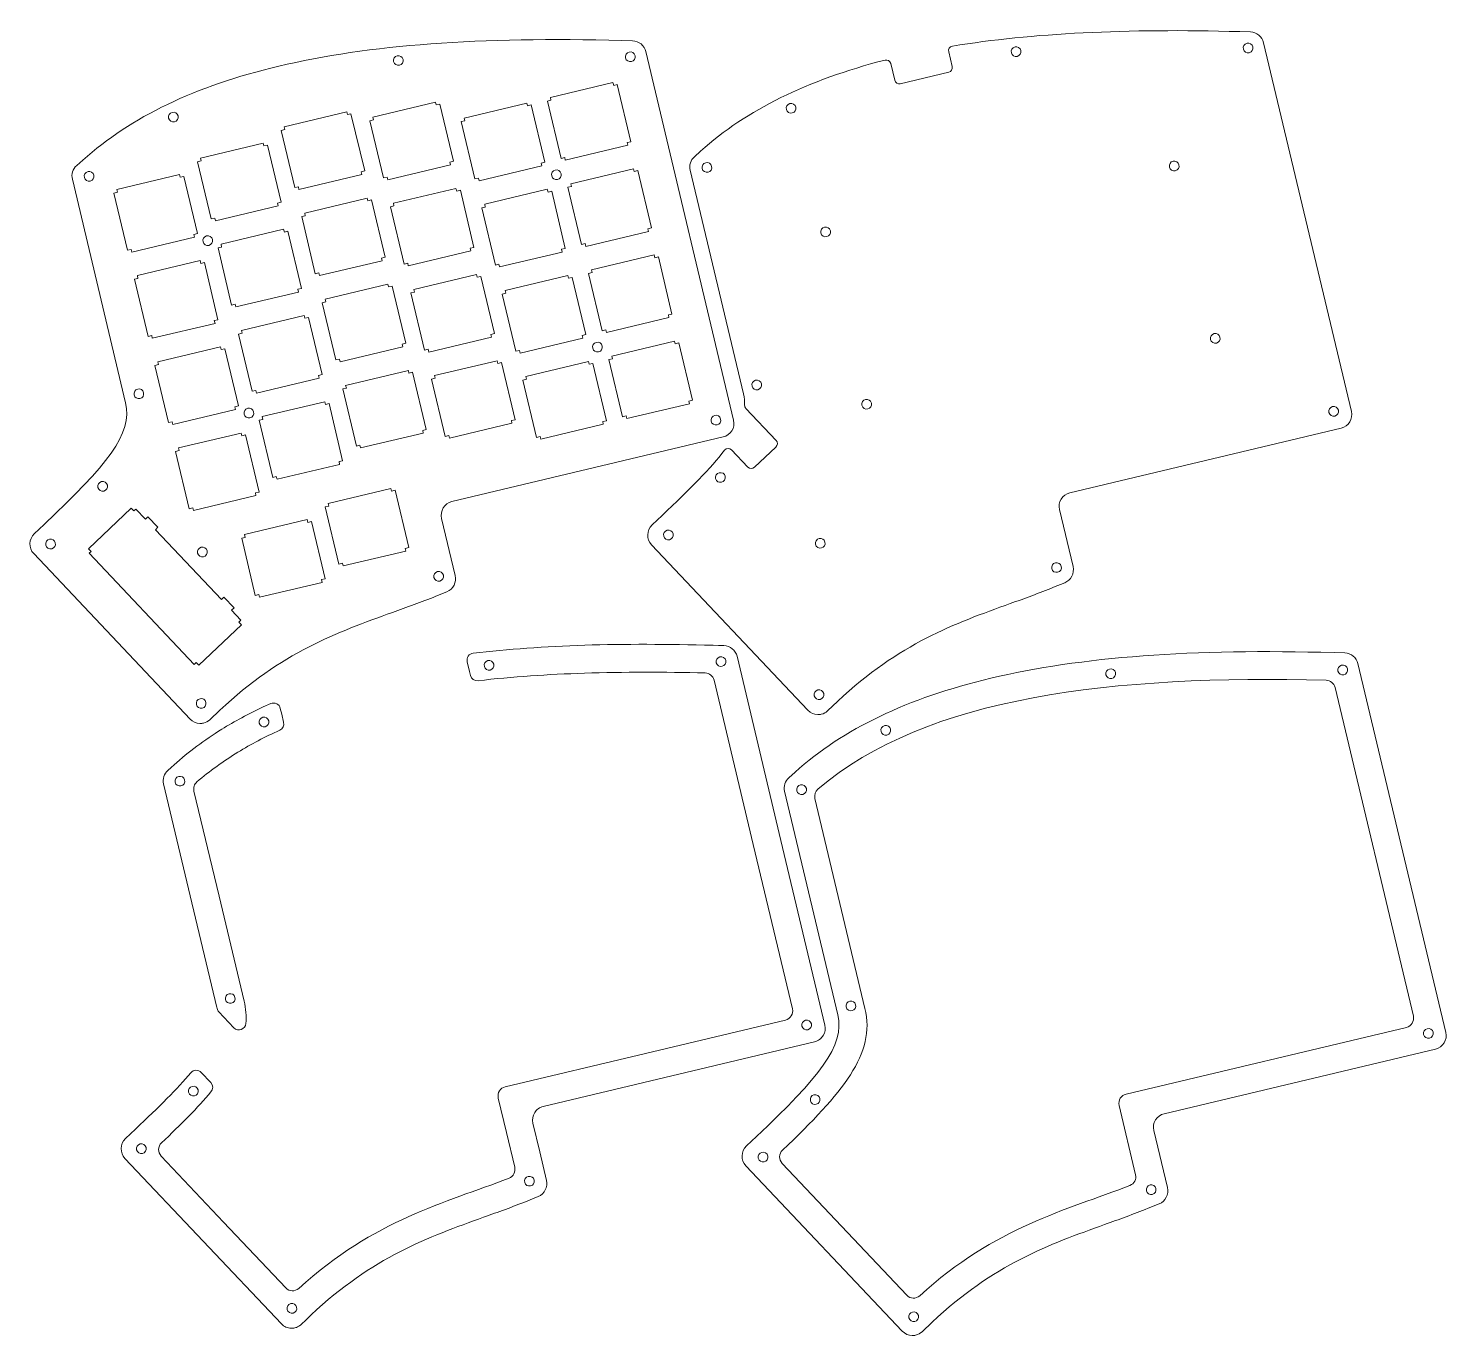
# Model space of a CAD drawing. Header units: inches. Extents: x 4.2 to 16.2, y -14.5 to -3.4.
import ezdxf

# ---------------------------------------------------------------- set-up
doc = ezdxf.new("R2010")
doc.units = ezdxf.units.IN
doc.header["$MEASUREMENT"] = 0
doc.layers.add('Layer 1', color=7, linetype='Continuous')

# ---------------------------------------------------------------- blocks, each defined once
blk = doc.blocks.new('block 2')
at = {"layer": 'Layer 1', "color": 3, "lineweight": 9, "true_color": 0x00ff00}
for points in [[(9.336, -3.538), (9.246, -3.536)], [(10.191, -6.75), (9.448, -3.629)], [(4.682, -4.548), (4.63, -4.594)], [(4.594, -4.71), (5.044, -6.602)], [(7.807, -7.439), (10.104, -6.892)], [(4.356, -7.632), (4.271, -7.712)], [(7.835, -8.065), (7.719, -7.582)], [(4.266, -7.88), (5.59, -9.281)], [(7.67, -8.241), (7.764, -8.202)], [(5.757, -9.286), (5.843, -9.205)]]:
    blk.add_lwpolyline(points, dxfattribs=at)
at = {"layer": 'Layer 1', "color": 20, "lineweight": 9, "true_color": 0xee3537}
for points in [[(9.17, -3.892), (9.176, -3.915), (9.206, -3.908), (9.322, -4.392), (9.291, -4.399), (9.297, -4.422), (8.766, -4.549), (8.761, -4.526), (8.73, -4.533), (8.615, -4.049), (8.645, -4.041), (8.64, -4.018), (9.17, -3.892)], [(7.668, -4.057), (7.673, -4.08), (7.704, -4.073), (7.819, -4.557), (7.788, -4.565), (7.794, -4.588), (7.264, -4.714), (7.258, -4.691), (7.227, -4.698), (7.112, -4.214), (7.143, -4.207), (7.137, -4.184), (7.668, -4.057)], [(8.441, -4.066), (8.446, -4.089), (8.477, -4.081), (8.592, -4.566), (8.561, -4.573), (8.567, -4.596), (8.037, -4.723), (8.031, -4.7), (8, -4.707), (7.885, -4.222), (7.916, -4.215), (7.91, -4.192), (8.441, -4.066)], [(6.916, -4.14), (6.922, -4.163), (6.952, -4.156), (7.068, -4.64), (7.037, -4.647), (7.043, -4.67), (6.512, -4.797), (6.507, -4.774), (6.476, -4.781), (6.361, -4.297), (6.391, -4.289), (6.386, -4.266), (6.916, -4.14)], [(6.208, -4.405), (6.214, -4.428), (6.245, -4.421), (6.36, -4.905), (6.329, -4.912), (6.335, -4.935), (5.804, -5.062), (5.799, -5.039), (5.768, -5.046), (5.653, -4.562), (5.683, -4.554), (5.678, -4.531), (6.208, -4.405)], [(5.501, -4.67), (5.506, -4.693), (5.537, -4.686), (5.652, -5.17), (5.621, -5.177), (5.627, -5.2), (5.097, -5.327), (5.091, -5.304), (5.06, -5.311), (4.945, -4.827), (4.976, -4.819), (4.97, -4.796), (5.501, -4.67)], [(9.344, -4.621), (9.349, -4.644), (9.38, -4.637), (9.496, -5.122), (9.465, -5.129), (9.47, -5.152), (8.94, -5.278), (8.934, -5.255), (8.904, -5.263), (8.788, -4.778), (8.819, -4.771), (8.814, -4.748), (9.344, -4.621)], [(7.841, -4.787), (7.847, -4.81), (7.878, -4.802), (7.993, -5.287), (7.962, -5.294), (7.968, -5.317), (7.437, -5.444), (7.432, -5.421), (7.401, -5.428), (7.286, -4.943), (7.316, -4.936), (7.311, -4.913), (7.841, -4.787)], [(8.614, -4.795), (8.62, -4.818), (8.651, -4.811), (8.766, -5.295), (8.735, -5.303), (8.741, -5.326), (8.21, -5.452), (8.205, -5.429), (8.174, -5.436), (8.059, -4.952), (8.089, -4.945), (8.084, -4.922), (8.614, -4.795)], [(7.09, -4.869), (7.096, -4.892), (7.126, -4.885), (7.242, -5.37), (7.211, -5.377), (7.217, -5.4), (6.686, -5.526), (6.681, -5.503), (6.65, -5.511), (6.535, -5.026), (6.565, -5.019), (6.56, -4.996), (7.09, -4.869)], [(6.382, -5.134), (6.388, -5.157), (6.418, -5.15), (6.534, -5.635), (6.503, -5.642), (6.509, -5.665), (5.978, -5.791), (5.973, -5.768), (5.942, -5.776), (5.827, -5.291), (5.857, -5.284), (5.852, -5.261), (6.382, -5.134)], [(5.674, -5.399), (5.68, -5.422), (5.711, -5.415), (5.826, -5.9), (5.795, -5.907), (5.801, -5.93), (5.27, -6.056), (5.265, -6.033), (5.234, -6.041), (5.119, -5.556), (5.149, -5.549), (5.144, -5.526), (5.674, -5.399)], [(9.518, -5.351), (9.523, -5.374), (9.554, -5.367), (9.669, -5.851), (9.639, -5.858), (9.644, -5.881), (9.114, -6.008), (9.108, -5.985), (9.078, -5.992), (8.962, -5.508), (8.993, -5.5), (8.987, -5.477), (9.518, -5.351)], [(8.015, -5.516), (8.021, -5.539), (8.051, -5.532), (8.167, -6.017), (8.136, -6.024), (8.142, -6.047), (7.611, -6.173), (7.606, -6.15), (7.575, -6.158), (7.46, -5.673), (7.49, -5.666), (7.485, -5.643), (8.015, -5.516)], [(8.788, -5.525), (8.794, -5.548), (8.824, -5.541), (8.94, -6.025), (8.909, -6.032), (8.915, -6.055), (8.384, -6.182), (8.379, -6.159), (8.348, -6.166), (8.233, -5.682), (8.263, -5.674), (8.258, -5.651), (8.788, -5.525)], [(7.264, -5.599), (7.269, -5.622), (7.3, -5.615), (7.415, -6.099), (7.385, -6.107), (7.39, -6.129), (6.86, -6.256), (6.854, -6.233), (6.824, -6.24), (6.708, -5.756), (6.739, -5.748), (6.734, -5.725), (7.264, -5.599)], [(6.556, -5.864), (6.562, -5.887), (6.592, -5.88), (6.708, -6.364), (6.677, -6.371), (6.682, -6.394), (6.152, -6.521), (6.147, -6.498), (6.116, -6.505), (6, -6.021), (6.031, -6.013), (6.026, -5.99), (6.556, -5.864)], [(9.692, -6.081), (9.697, -6.104), (9.728, -6.096), (9.843, -6.581), (9.813, -6.588), (9.818, -6.611), (9.288, -6.737), (9.282, -6.714), (9.251, -6.722), (9.136, -6.237), (9.167, -6.23), (9.161, -6.207), (9.692, -6.081)], [(5.848, -6.129), (5.854, -6.152), (5.884, -6.145), (6, -6.629), (5.969, -6.636), (5.975, -6.659), (5.444, -6.786), (5.439, -6.763), (5.408, -6.77), (5.293, -6.286), (5.323, -6.278), (5.318, -6.255), (5.848, -6.129)], [(8.189, -6.246), (8.195, -6.269), (8.225, -6.262), (8.341, -6.746), (8.31, -6.753), (8.315, -6.776), (7.785, -6.903), (7.78, -6.88), (7.749, -6.887), (7.633, -6.403), (7.664, -6.395), (7.659, -6.372), (8.189, -6.246)], [(7.438, -6.329), (7.443, -6.352), (7.474, -6.344), (7.589, -6.829), (7.559, -6.836), (7.564, -6.859), (7.034, -6.985), (7.028, -6.962), (6.998, -6.97), (6.882, -6.485), (6.913, -6.478), (6.907, -6.455), (7.438, -6.329)], [(8.962, -6.254), (8.968, -6.277), (8.998, -6.27), (9.114, -6.755), (9.083, -6.762), (9.088, -6.785), (8.558, -6.911), (8.553, -6.888), (8.522, -6.896), (8.406, -6.411), (8.437, -6.404), (8.432, -6.381), (8.962, -6.254)], [(6.73, -6.594), (6.735, -6.617), (6.766, -6.609), (6.881, -7.094), (6.851, -7.101), (6.856, -7.124), (6.326, -7.25), (6.32, -7.227), (6.29, -7.235), (6.174, -6.75), (6.205, -6.743), (6.199, -6.72), (6.73, -6.594)], [(6.022, -6.859), (6.028, -6.882), (6.058, -6.874), (6.174, -7.359), (6.143, -7.366), (6.148, -7.389), (5.618, -7.515), (5.613, -7.492), (5.582, -7.5), (5.466, -7.015), (5.497, -7.008), (5.492, -6.985), (6.022, -6.859)], [(7.29, -7.327), (7.296, -7.35), (7.326, -7.343), (7.442, -7.828), (7.411, -7.835), (7.416, -7.858), (6.886, -7.984), (6.881, -7.961), (6.85, -7.969), (6.734, -7.484), (6.765, -7.477), (6.76, -7.454), (7.29, -7.327)], [(4.735, -7.877), (4.752, -7.861), (4.73, -7.838), (5.092, -7.495), (5.114, -7.518), (5.132, -7.502), (5.212, -7.587), (5.233, -7.567), (5.318, -7.657), (5.297, -7.677), (5.856, -8.268), (5.877, -8.248), (5.962, -8.338), (5.94, -8.358), (6.021, -8.443), (6.004, -8.459), (6.026, -8.482), (5.663, -8.825), (5.641, -8.801), (5.624, -8.818), (4.735, -7.877)], [(6.582, -7.592), (6.588, -7.615), (6.618, -7.608), (6.734, -8.093), (6.703, -8.1), (6.709, -8.123), (6.178, -8.249), (6.173, -8.226), (6.142, -8.234), (6.027, -7.749), (6.057, -7.742), (6.052, -7.719), (6.582, -7.592)]]:
    blk.add_lwpolyline(points, dxfattribs=at)
at = {"layer": 'Layer 1', "color": 3, "lineweight": 9, "true_color": 0x00ff00}
for points in [[(9.246, -3.536), (8.049, -3.501), (7.098, -3.572), (6.34, -3.753), (5.633, -3.921), (5.091, -4.181), (4.682, -4.548)], [(5.843, -9.205), (6.359, -8.717), (6.839, -8.545), (7.303, -8.378), (7.424, -8.335), (7.548, -8.29), (7.67, -8.241)], [(5.59, -9.281), (5.612, -9.304), (5.641, -9.317), (5.673, -9.318), (5.683, -9.319), (5.694, -9.317), (5.704, -9.315)]]:
    blk.add_open_spline(points, degree=3, knots=[0, 0, 0, 0, 1, 1, 1, 2, 2, 2, 2], dxfattribs=at)
for points in [[(9.448, -3.629), (9.435, -3.577), (9.39, -3.54), (9.336, -3.538)], [(4.63, -4.594), (4.597, -4.623), (4.583, -4.668), (4.594, -4.71)], [(5.044, -6.602), (5.107, -6.867), (4.883, -7.134), (4.356, -7.632)], [(10.104, -6.892), (10.167, -6.877), (10.206, -6.814), (10.191, -6.75)], [(7.719, -7.582), (7.704, -7.519), (7.743, -7.455), (7.807, -7.439)], [(4.271, -7.712), (4.223, -7.757), (4.221, -7.832), (4.266, -7.88)], [(7.764, -8.202), (7.818, -8.181), (7.848, -8.122), (7.835, -8.065)], [(5.704, -9.315), (5.724, -9.31), (5.742, -9.3), (5.757, -9.286)]]:
    blk.add_open_spline(points, degree=3, dxfattribs=at)
at = {"layer": 'Layer 1', "color": 20, "lineweight": 9, "true_color": 0xee3537}
for points in [[(7.312, -3.714), (7.318, -3.736), (7.34, -3.75), (7.362, -3.745), (7.384, -3.739), (7.398, -3.717), (7.393, -3.695), (7.387, -3.673), (7.365, -3.659), (7.343, -3.664), (7.321, -3.67), (7.307, -3.692), (7.312, -3.714)], [(9.276, -3.683), (9.281, -3.705), (9.304, -3.719), (9.326, -3.714), (9.348, -3.708), (9.362, -3.686), (9.357, -3.664), (9.351, -3.641), (9.329, -3.628), (9.307, -3.633), (9.285, -3.638), (9.271, -3.661), (9.276, -3.683)], [(5.408, -4.193), (5.413, -4.216), (5.435, -4.229), (5.457, -4.224), (5.48, -4.219), (5.493, -4.196), (5.488, -4.174), (5.483, -4.152), (5.461, -4.138), (5.438, -4.144), (5.416, -4.149), (5.402, -4.171), (5.408, -4.193)], [(4.695, -4.695), (4.7, -4.717), (4.723, -4.731), (4.745, -4.725), (4.767, -4.72), (4.781, -4.698), (4.775, -4.675), (4.77, -4.653), (4.748, -4.64), (4.726, -4.645), (4.703, -4.65), (4.69, -4.672), (4.695, -4.695)], [(8.651, -4.682), (8.656, -4.704), (8.678, -4.718), (8.7, -4.712), (8.723, -4.707), (8.736, -4.685), (8.731, -4.663), (8.726, -4.64), (8.703, -4.627), (8.681, -4.632), (8.659, -4.637), (8.645, -4.66), (8.651, -4.682)], [(5.7, -5.24), (5.705, -5.262), (5.727, -5.276), (5.749, -5.271), (5.772, -5.265), (5.785, -5.243), (5.78, -5.221), (5.775, -5.199), (5.752, -5.185), (5.73, -5.19), (5.708, -5.196), (5.694, -5.218), (5.7, -5.24)], [(8.998, -6.141), (9.003, -6.163), (9.026, -6.177), (9.048, -6.172), (9.07, -6.166), (9.084, -6.144), (9.079, -6.122), (9.073, -6.1), (9.051, -6.086), (9.029, -6.091), (9.007, -6.097), (8.993, -6.119), (8.998, -6.141)], [(5.116, -6.536), (5.121, -6.558), (5.144, -6.572), (5.166, -6.567), (5.188, -6.562), (5.202, -6.539), (5.196, -6.517), (5.191, -6.495), (5.169, -6.481), (5.147, -6.486), (5.124, -6.492), (5.111, -6.514), (5.116, -6.536)], [(6.047, -6.699), (6.053, -6.721), (6.075, -6.735), (6.097, -6.73), (6.119, -6.725), (6.133, -6.702), (6.128, -6.68), (6.122, -6.658), (6.1, -6.644), (6.078, -6.649), (6.056, -6.655), (6.042, -6.677), (6.047, -6.699)], [(10.001, -6.759), (10.006, -6.781), (10.029, -6.795), (10.051, -6.79), (10.073, -6.785), (10.087, -6.762), (10.081, -6.74), (10.076, -6.718), (10.054, -6.704), (10.032, -6.709), (10.009, -6.715), (9.996, -6.737), (10.001, -6.759)], [(4.81, -7.319), (4.815, -7.342), (4.837, -7.355), (4.859, -7.35), (4.882, -7.345), (4.895, -7.323), (4.89, -7.3), (4.885, -7.278), (4.862, -7.264), (4.84, -7.27), (4.818, -7.275), (4.804, -7.297), (4.81, -7.319)], [(4.369, -7.807), (4.374, -7.829), (4.396, -7.843), (4.419, -7.838), (4.441, -7.832), (4.455, -7.81), (4.449, -7.788), (4.444, -7.766), (4.422, -7.752), (4.4, -7.757), (4.377, -7.762), (4.364, -7.785), (4.369, -7.807)], [(5.654, -7.876), (5.659, -7.898), (5.682, -7.912), (5.704, -7.907), (5.726, -7.902), (5.74, -7.879), (5.735, -7.857), (5.729, -7.835), (5.707, -7.821), (5.685, -7.826), (5.663, -7.832), (5.649, -7.854), (5.654, -7.876)], [(7.654, -8.082), (7.66, -8.104), (7.682, -8.118), (7.704, -8.112), (7.726, -8.107), (7.74, -8.085), (7.735, -8.063), (7.729, -8.04), (7.707, -8.027), (7.685, -8.032), (7.663, -8.037), (7.649, -8.059), (7.654, -8.082)], [(5.644, -9.158), (5.649, -9.18), (5.671, -9.194), (5.693, -9.189), (5.716, -9.183), (5.729, -9.161), (5.724, -9.139), (5.719, -9.117), (5.696, -9.103), (5.674, -9.108), (5.652, -9.114), (5.638, -9.136), (5.644, -9.158)]]:
    blk.add_open_spline(points, degree=3, knots=[0, 0, 0, 0, 1, 1, 1, 2, 2, 2, 3, 3, 3, 4, 4, 4, 4], dxfattribs=at)
blk = doc.blocks.new('block 5')
at = {"layer": 'Layer 1', "color": 20, "lineweight": 9, "true_color": 0xee3537}
for points in [[(12.542, -3.639), (12.547, -3.661), (12.57, -3.675), (12.592, -3.67), (12.614, -3.665), (12.628, -3.642), (12.622, -3.62), (12.617, -3.598), (12.595, -3.584), (12.573, -3.589), (12.55, -3.595), (12.537, -3.617), (12.542, -3.639)], [(14.506, -3.608), (14.511, -3.63), (14.534, -3.644), (14.556, -3.639), (14.578, -3.633), (14.592, -3.611), (14.586, -3.589), (14.581, -3.567), (14.559, -3.553), (14.537, -3.558), (14.514, -3.564), (14.501, -3.586), (14.506, -3.608)], [(10.638, -4.119), (10.643, -4.141), (10.665, -4.154), (10.687, -4.149), (10.71, -4.144), (10.723, -4.122), (10.718, -4.099), (10.713, -4.077), (10.69, -4.063), (10.668, -4.069), (10.646, -4.074), (10.632, -4.096), (10.638, -4.119)], [(9.925, -4.62), (9.93, -4.642), (9.952, -4.656), (9.975, -4.65), (9.997, -4.645), (10.011, -4.623), (10.005, -4.601), (10, -4.578), (9.978, -4.565), (9.955, -4.57), (9.933, -4.575), (9.92, -4.598), (9.925, -4.62)], [(15.231, -6.684), (15.236, -6.707), (15.258, -6.72), (15.281, -6.715), (15.303, -6.71), (15.317, -6.687), (15.311, -6.665), (15.306, -6.643), (15.284, -6.629), (15.262, -6.635), (15.239, -6.64), (15.226, -6.662), (15.231, -6.684)], [(10.039, -7.245), (10.045, -7.267), (10.067, -7.281), (10.089, -7.275), (10.111, -7.27), (10.125, -7.248), (10.12, -7.225), (10.115, -7.203), (10.092, -7.19), (10.07, -7.195), (10.048, -7.2), (10.034, -7.222), (10.039, -7.245)], [(9.599, -7.732), (9.604, -7.754), (9.626, -7.768), (9.648, -7.763), (9.671, -7.757), (9.684, -7.735), (9.679, -7.713), (9.674, -7.691), (9.652, -7.677), (9.629, -7.682), (9.607, -7.688), (9.593, -7.71), (9.599, -7.732)], [(12.884, -8.007), (12.889, -8.029), (12.912, -8.043), (12.934, -8.037), (12.956, -8.032), (12.97, -8.01), (12.965, -7.988), (12.959, -7.965), (12.937, -7.952), (12.915, -7.957), (12.893, -7.962), (12.879, -7.985), (12.884, -8.007)], [(10.873, -9.083), (10.879, -9.106), (10.901, -9.119), (10.923, -9.114), (10.945, -9.109), (10.959, -9.086), (10.954, -9.064), (10.948, -9.042), (10.926, -9.028), (10.904, -9.034), (10.882, -9.039), (10.868, -9.061), (10.873, -9.083)]]:
    blk.add_open_spline(points, degree=3, knots=[0, 0, 0, 0, 1, 1, 1, 2, 2, 2, 3, 3, 3, 4, 4, 4, 4], dxfattribs=at)
blk = doc.blocks.new('block 6')
at = {"layer": 'Layer 1', "color": 3, "lineweight": 9, "true_color": 0x00ff00}
for points in [[(14.475, -3.46), (14.566, -3.463)], [(14.677, -3.554), (15.421, -6.675)], [(12.041, -3.755), (12.012, -3.631)], [(11.521, -3.73), (11.555, -3.871)], [(11.602, -3.901), (12.012, -3.803)], [(9.859, -4.519), (9.912, -4.472)], [(10.274, -6.527), (9.823, -4.634)], [(10.551, -6.921), (10.295, -6.651)], [(15.333, -6.817), (13.037, -7.364)], [(10.174, -7.001), (10.312, -7.147)], [(10.368, -7.148), (10.549, -6.977)], [(9.501, -7.637), (9.586, -7.556)], [(12.949, -7.507), (13.064, -7.99)], [(10.82, -9.206), (9.496, -7.805)], [(12.994, -8.127), (12.9, -8.165)], [(11.073, -9.129), (10.987, -9.211)]]:
    blk.add_lwpolyline(points, dxfattribs=at)
for points, knots in [([(12.012, -3.631), (12.006, -3.609), (12.02, -3.586), (12.043, -3.583), (12.714, -3.473), (13.516, -3.433), (14.475, -3.46)], [0, 0, 0, 0, 1, 1, 1, 2, 2, 2, 2]), ([(9.912, -4.472), (10.302, -4.122), (10.814, -3.87), (11.473, -3.701), (11.494, -3.696), (11.516, -3.709), (11.521, -3.73)], [0, 0, 0, 0, 1, 1, 1, 2, 2, 2, 2]), ([(10.295, -6.651), (10.288, -6.643), (10.284, -6.633), (10.284, -6.622), (10.285, -6.59), (10.282, -6.559), (10.274, -6.527)], [0, 0, 0, 0, 1, 1, 1, 2, 2, 2, 2]), ([(9.586, -7.556), (9.823, -7.332), (9.999, -7.155), (10.115, -7.004), (10.129, -6.985), (10.158, -6.983), (10.174, -7.001)], [0, 0, 0, 0, 1, 1, 1, 2, 2, 2, 2]), ([(12.9, -8.165), (12.778, -8.214), (12.653, -8.259), (12.533, -8.303), (12.068, -8.469), (11.589, -8.642), (11.073, -9.129)], [0, 0, 0, 0, 1, 1, 1, 2, 2, 2, 2]), ([(10.987, -9.211), (10.972, -9.225), (10.953, -9.235), (10.933, -9.24), (10.923, -9.242), (10.913, -9.243), (10.903, -9.243), (10.871, -9.242), (10.842, -9.229), (10.82, -9.206)], [0, 0, 0, 0, 1, 1, 1, 2, 2, 2, 3, 3, 3, 3])]:
    blk.add_open_spline(points, degree=3, knots=knots, dxfattribs=at)
for points in [[(14.566, -3.463), (14.619, -3.465), (14.665, -3.502), (14.677, -3.554)], [(12.012, -3.803), (12.033, -3.798), (12.046, -3.777), (12.041, -3.755)], [(11.555, -3.871), (11.56, -3.892), (11.581, -3.906), (11.602, -3.901)], [(9.823, -4.634), (9.813, -4.592), (9.827, -4.548), (9.859, -4.519)], [(15.421, -6.675), (15.436, -6.739), (15.397, -6.802), (15.333, -6.817)], [(10.549, -6.977), (10.565, -6.962), (10.565, -6.937), (10.551, -6.921)], [(10.312, -7.147), (10.328, -7.162), (10.352, -7.163), (10.368, -7.148)], [(13.037, -7.364), (12.973, -7.38), (12.934, -7.443), (12.949, -7.507)], [(9.496, -7.805), (9.451, -7.757), (9.453, -7.682), (9.501, -7.637)], [(13.064, -7.99), (13.078, -8.047), (13.048, -8.105), (12.994, -8.127)]]:
    blk.add_open_spline(points, degree=3, dxfattribs=at)
blk = doc.blocks.new('block 4')
at = {"layer": 'Layer 1', "color": 20, "lineweight": 9, "true_color": 0xee3537}
for points in [[(13.88, -4.607), (13.886, -4.629), (13.908, -4.643), (13.93, -4.638), (13.952, -4.632), (13.966, -4.61), (13.961, -4.588), (13.955, -4.566), (13.933, -4.552), (13.911, -4.557), (13.889, -4.562), (13.875, -4.585), (13.88, -4.607)], [(10.929, -5.165), (10.935, -5.187), (10.957, -5.201), (10.979, -5.196), (11.001, -5.191), (11.015, -5.168), (11.01, -5.146), (11.005, -5.124), (10.982, -5.11), (10.96, -5.115), (10.938, -5.121), (10.924, -5.143), (10.929, -5.165)], [(14.228, -6.066), (14.233, -6.088), (14.256, -6.102), (14.278, -6.097), (14.3, -6.092), (14.314, -6.069), (14.308, -6.047), (14.303, -6.025), (14.281, -6.011), (14.259, -6.016), (14.236, -6.022), (14.223, -6.044), (14.228, -6.066)], [(11.277, -6.624), (11.282, -6.647), (11.305, -6.66), (11.327, -6.655), (11.349, -6.65), (11.363, -6.627), (11.357, -6.605), (11.352, -6.583), (11.33, -6.569), (11.308, -6.575), (11.285, -6.58), (11.272, -6.602), (11.277, -6.624)], [(10.884, -7.801), (10.889, -7.824), (10.912, -7.837), (10.934, -7.832), (10.956, -7.827), (10.97, -7.804), (10.964, -7.782), (10.959, -7.76), (10.937, -7.746), (10.915, -7.752), (10.892, -7.757), (10.879, -7.779), (10.884, -7.801)]]:
    blk.add_open_spline(points, degree=3, knots=[0, 0, 0, 0, 1, 1, 1, 2, 2, 2, 3, 3, 3, 4, 4, 4, 4], dxfattribs=at)
at = {"layer": 'Layer 1'}
for name in ['block 6', 'block 5']:
    blk.add_blockref(name, (0, 0), dxfattribs=at)
blk = doc.blocks.new('block 3')
at = {"layer": 'Layer 1', "color": 20, "lineweight": 9, "true_color": 0xee3537}
blk.add_open_spline([(10.347, -6.461), (10.352, -6.483), (10.374, -6.497), (10.396, -6.492), (10.419, -6.486), (10.432, -6.464), (10.427, -6.442), (10.422, -6.42), (10.399, -6.406), (10.377, -6.411), (10.355, -6.417), (10.341, -6.439), (10.347, -6.461)], degree=3, knots=[0, 0, 0, 0, 1, 1, 1, 2, 2, 2, 3, 3, 3, 4, 4, 4, 4], dxfattribs=at)
at = {"layer": 'Layer 1'}
blk.add_blockref('block 4', (0, 0), dxfattribs=at)
blk = doc.blocks.new('block 9')
at = {"layer": 'Layer 1', "color": 3, "lineweight": 9, "true_color": 0x00ff00}
for points in [[(10.018, -8.656), (10.064, -8.657), (10.109, -8.658)], [(10.22, -8.749), (10.592, -10.31), (10.964, -11.871)], [(7.964, -8.911), (7.956, -8.878), (7.936, -8.795)], [(10.689, -11.734), (10.357, -10.342), (10.026, -8.951)], [(6.21, -9.178), (6.273, -9.15)], [(6.354, -9.19), (6.366, -9.238), (6.382, -9.308)], [(5.403, -9.715), (5.429, -9.691), (5.455, -9.668)], [(5.817, -11.722), (5.592, -10.776), (5.366, -9.83)], [(5.623, -9.89), (5.835, -10.779), (6.047, -11.668)], [(5.961, -11.894), (5.834, -11.76)], [(8.257, -12.394), (9.444, -12.111), (10.63, -11.829)], [(10.877, -12.013), (9.728, -12.286), (8.58, -12.56)], [(5.684, -12.273), (5.765, -12.359)], [(8.338, -13.075), (8.269, -12.782), (8.199, -12.489)], [(8.492, -12.702), (8.55, -12.944), (8.608, -13.186)], [(5.043, -12.833), (5.086, -12.793), (5.129, -12.752)], [(6.363, -14.401), (5.701, -13.701), (5.039, -13)], [(5.346, -12.981), (5.873, -13.539), (6.4, -14.097)], [(8.537, -13.323), (8.49, -13.342), (8.443, -13.361)], [(6.616, -14.325), (6.573, -14.366), (6.53, -14.406)]]:
    blk.add_lwpolyline(points, dxfattribs=at)
for points, knots in [([(7.936, -8.795), (7.932, -8.778), (7.936, -8.761), (7.945, -8.747), (7.954, -8.734), (7.969, -8.725), (7.987, -8.723), (8.279, -8.689), (8.593, -8.667), (8.931, -8.655), (9.269, -8.645), (9.631, -8.645), (10.018, -8.656)], [0, 0, 0, 0, 1, 1, 1, 2, 2, 2, 3, 3, 3, 4, 4, 4, 4]), ([(10.109, -8.658), (10.136, -8.659), (10.161, -8.669), (10.18, -8.685), (10.2, -8.701), (10.214, -8.723), (10.221, -8.749)], [0, 0, 0, 0, 1, 1, 1, 2, 2, 2, 2]), ([(10.026, -8.951), (10.022, -8.933), (10.012, -8.919), (9.998, -8.908), (9.985, -8.897), (9.969, -8.891), (9.951, -8.89), (9.602, -8.881), (9.26, -8.881), (8.93, -8.892), (8.618, -8.902), (8.317, -8.922), (8.028, -8.956), (7.998, -8.959), (7.971, -8.94), (7.964, -8.911)], [0, 0, 0, 0, 1, 1, 1, 2, 2, 2, 3, 3, 3, 4, 4, 4, 5, 5, 5, 5]), ([(5.455, -9.668), (5.577, -9.558), (5.711, -9.458), (5.858, -9.367), (5.968, -9.299), (6.085, -9.236), (6.21, -9.178)], [0, 0, 0, 0, 1, 1, 1, 2, 2, 2, 2]), ([(6.382, -9.308), (6.389, -9.335), (6.375, -9.364), (6.349, -9.375), (6.225, -9.431), (6.106, -9.493), (5.995, -9.561), (5.871, -9.637), (5.755, -9.721), (5.648, -9.812), (5.637, -9.822), (5.629, -9.834), (5.625, -9.848), (5.621, -9.861), (5.62, -9.876), (5.623, -9.89)], [0, 0, 0, 0, 1, 1, 1, 2, 2, 2, 3, 3, 3, 4, 4, 4, 5, 5, 5, 5]), ([(5.366, -9.83), (5.361, -9.809), (5.362, -9.787), (5.369, -9.767), (5.375, -9.748), (5.386, -9.729), (5.403, -9.715)], [0, 0, 0, 0, 1, 1, 1, 2, 2, 2, 2]), ([(5.834, -11.76), (5.827, -11.752), (5.821, -11.743), (5.819, -11.732), (5.819, -11.729), (5.818, -11.726), (5.817, -11.722)], [0, 0, 0, 0, 1, 1, 1, 2, 2, 2, 2]), ([(6.047, -11.668), (6.062, -11.732), (6.067, -11.796), (6.062, -11.858), (6.058, -11.909), (5.996, -11.931), (5.961, -11.894)], [0, 0, 0, 0, 1, 1, 1, 2, 2, 2, 2]), ([(10.63, -11.829), (10.651, -11.824), (10.669, -11.81), (10.679, -11.793), (10.69, -11.776), (10.694, -11.755), (10.689, -11.734)], [0, 0, 0, 0, 1, 1, 1, 2, 2, 2, 2]), ([(10.964, -11.871), (10.972, -11.902), (10.966, -11.934), (10.95, -11.96), (10.934, -11.985), (10.908, -12.005), (10.877, -12.013)], [0, 0, 0, 0, 1, 1, 1, 2, 2, 2, 2]), ([(5.129, -12.752), (5.327, -12.564), (5.483, -12.41), (5.596, -12.275), (5.619, -12.248), (5.66, -12.248), (5.684, -12.273)], [0, 0, 0, 0, 1, 1, 1, 2, 2, 2, 2]), ([(5.765, -12.359), (5.786, -12.381), (5.787, -12.415), (5.767, -12.438), (5.655, -12.57), (5.514, -12.712), (5.348, -12.869), (5.333, -12.884), (5.325, -12.904), (5.324, -12.925), (5.324, -12.944), (5.33, -12.965), (5.346, -12.981)], [0, 0, 0, 0, 1, 1, 1, 2, 2, 2, 3, 3, 3, 4, 4, 4, 4]), ([(8.199, -12.489), (8.194, -12.468), (8.197, -12.446), (8.208, -12.429), (8.219, -12.412), (8.236, -12.399), (8.257, -12.394)], [0, 0, 0, 0, 1, 1, 1, 2, 2, 2, 2]), ([(8.58, -12.56), (8.548, -12.568), (8.522, -12.587), (8.507, -12.613), (8.491, -12.639), (8.485, -12.67), (8.492, -12.702)], [0, 0, 0, 0, 1, 1, 1, 2, 2, 2, 2]), ([(6.4, -14.097), (6.415, -14.112), (6.434, -14.121), (6.454, -14.122), (6.474, -14.122), (6.494, -14.115), (6.51, -14.101), (6.833, -13.808), (7.141, -13.628), (7.437, -13.494), (7.733, -13.361), (8.017, -13.274), (8.29, -13.167), (8.309, -13.16), (8.323, -13.147), (8.331, -13.13), (8.34, -13.114), (8.343, -13.095), (8.338, -13.075)], [0, 0, 0, 0, 1, 1, 1, 2, 2, 2, 3, 3, 3, 4, 4, 4, 5, 5, 5, 6, 6, 6, 6]), ([(8.608, -13.186), (8.614, -13.214), (8.61, -13.243), (8.597, -13.267), (8.585, -13.292), (8.564, -13.312), (8.537, -13.323)], [0, 0, 0, 0, 1, 1, 1, 2, 2, 2, 2]), ([(8.443, -13.361), (8.382, -13.385), (8.32, -13.409), (8.259, -13.432), (8.197, -13.455), (8.136, -13.476), (8.075, -13.498), (7.844, -13.582), (7.608, -13.666), (7.365, -13.791), (7.123, -13.916), (6.874, -14.081), (6.616, -14.325)], [0, 0, 0, 0, 1, 1, 1, 2, 2, 2, 3, 3, 3, 4, 4, 4, 4]), ([(6.53, -14.406), (6.522, -14.413), (6.514, -14.419), (6.505, -14.424), (6.496, -14.429), (6.487, -14.433), (6.476, -14.435), (6.471, -14.436), (6.466, -14.437), (6.461, -14.438), (6.456, -14.438), (6.451, -14.438), (6.446, -14.438), (6.43, -14.438), (6.415, -14.435), (6.401, -14.428), (6.387, -14.422), (6.374, -14.413), (6.363, -14.401)], [0, 0, 0, 0, 1, 1, 1, 2, 2, 2, 3, 3, 3, 4, 4, 4, 5, 5, 5, 6, 6, 6, 6])]:
    blk.add_open_spline(points, degree=3, knots=knots, dxfattribs=at)
for points in [[(6.273, -9.15), (6.307, -9.135), (6.346, -9.154), (6.354, -9.19)], [(5.007, -12.916), (5.007, -12.885), (5.02, -12.855), (5.043, -12.833)], [(5.039, -13), (5.016, -12.976), (5.006, -12.946), (5.007, -12.916)]]:
    blk.add_open_spline(points, degree=3, dxfattribs=at)
blk = doc.blocks.new('block 10')
at = {"layer": 'Layer 1', "color": 20, "lineweight": 9, "true_color": 0xee3537}
for points in [[(10.044, -8.804), (10.05, -8.826), (10.072, -8.84), (10.094, -8.834), (10.116, -8.829), (10.13, -8.807), (10.125, -8.785), (10.12, -8.762), (10.097, -8.749), (10.075, -8.754), (10.053, -8.759), (10.039, -8.782), (10.044, -8.804)], [(8.081, -8.835), (8.086, -8.857), (8.108, -8.871), (8.13, -8.866), (8.153, -8.86), (8.166, -8.838), (8.161, -8.816), (8.156, -8.794), (8.133, -8.78), (8.111, -8.785), (8.089, -8.791), (8.075, -8.813), (8.081, -8.835)], [(6.176, -9.314), (6.181, -9.337), (6.204, -9.35), (6.226, -9.345), (6.248, -9.34), (6.262, -9.317), (6.256, -9.295), (6.251, -9.273), (6.229, -9.259), (6.207, -9.265), (6.184, -9.27), (6.171, -9.292), (6.176, -9.314)], [(5.463, -9.816), (5.469, -9.838), (5.491, -9.852), (5.513, -9.846), (5.535, -9.841), (5.549, -9.819), (5.544, -9.796), (5.538, -9.774), (5.516, -9.761), (5.494, -9.766), (5.472, -9.771), (5.458, -9.793), (5.463, -9.816)], [(10.769, -11.88), (10.775, -11.902), (10.797, -11.916), (10.819, -11.911), (10.841, -11.906), (10.855, -11.883), (10.85, -11.861), (10.844, -11.839), (10.822, -11.825), (10.8, -11.83), (10.778, -11.836), (10.764, -11.858), (10.769, -11.88)], [(5.578, -12.44), (5.583, -12.463), (5.605, -12.476), (5.628, -12.471), (5.65, -12.466), (5.664, -12.443), (5.658, -12.421), (5.653, -12.399), (5.631, -12.385), (5.609, -12.391), (5.586, -12.396), (5.573, -12.418), (5.578, -12.44)], [(5.137, -12.928), (5.142, -12.95), (5.165, -12.964), (5.187, -12.959), (5.209, -12.953), (5.223, -12.931), (5.218, -12.909), (5.212, -12.887), (5.19, -12.873), (5.168, -12.878), (5.146, -12.883), (5.132, -12.906), (5.137, -12.928)], [(8.423, -13.203), (8.428, -13.225), (8.45, -13.239), (8.472, -13.233), (8.495, -13.228), (8.508, -13.206), (8.503, -13.184), (8.498, -13.161), (8.475, -13.148), (8.453, -13.153), (8.431, -13.158), (8.417, -13.18), (8.423, -13.203)], [(6.412, -14.279), (6.417, -14.301), (6.439, -14.315), (6.462, -14.31), (6.484, -14.304), (6.498, -14.282), (6.492, -14.26), (6.487, -14.238), (6.465, -14.224), (6.442, -14.229), (6.42, -14.235), (6.406, -14.257), (6.412, -14.279)]]:
    blk.add_open_spline(points, degree=3, knots=[0, 0, 0, 0, 1, 1, 1, 2, 2, 2, 3, 3, 3, 4, 4, 4, 4], dxfattribs=at)
blk = doc.blocks.new('block 8')
at = {"layer": 'Layer 1'}
for name in ['block 9', 'block 10']:
    blk.add_blockref(name, (0, 0), dxfattribs=at)
blk = doc.blocks.new('block 11')
at = {"layer": 'Layer 1', "color": 20, "lineweight": 9, "true_color": 0xee3537}
blk.add_open_spline([(5.889, -11.656), (5.894, -11.678), (5.917, -11.692), (5.939, -11.686), (5.961, -11.681), (5.975, -11.659), (5.97, -11.637), (5.964, -11.614), (5.942, -11.601), (5.92, -11.606), (5.898, -11.611), (5.884, -11.634), (5.889, -11.656)], degree=3, knots=[0, 0, 0, 0, 1, 1, 1, 2, 2, 2, 3, 3, 3, 4, 4, 4, 4], dxfattribs=at)
blk = doc.blocks.new('block 7')
at = {"layer": 'Layer 1'}
for name in ['block 8', 'block 11']:
    blk.add_blockref(name, (0, 0), dxfattribs=at)
blk = doc.blocks.new('block 14')
at = {"layer": 'Layer 1', "color": 3, "lineweight": 9, "true_color": 0x00ff00}
for points in [[(15.365, -8.72), (15.274, -8.718)], [(16.22, -11.933), (15.476, -8.811)], [(15.282, -9.013), (15.945, -11.796)], [(10.711, -9.73), (10.658, -9.777)], [(10.622, -9.892), (11.073, -11.784)], [(11.303, -11.73), (10.879, -9.952)], [(15.886, -11.891), (13.513, -12.456)], [(13.836, -12.622), (16.133, -12.075)], [(13.454, -12.551), (13.594, -13.138)], [(10.385, -12.814), (10.3, -12.895)], [(13.864, -13.248), (13.748, -12.764)], [(10.295, -13.062), (11.619, -14.463)], [(11.656, -14.159), (10.602, -13.043)], [(13.699, -13.423), (13.793, -13.385)], [(11.786, -14.468), (11.872, -14.387)]]:
    blk.add_lwpolyline(points, dxfattribs=at)
for points, knots in [([(15.274, -8.718), (14.077, -8.683), (13.127, -8.754), (12.369, -8.935), (11.662, -9.103), (11.12, -9.363), (10.711, -9.73)], [0, 0, 0, 0, 1, 1, 1, 2, 2, 2, 2]), ([(10.879, -9.952), (10.873, -9.923), (10.883, -9.893), (10.905, -9.874), (11.819, -9.088), (13.412, -8.905), (15.207, -8.952), (15.243, -8.953), (15.273, -8.978), (15.282, -9.013)], [0, 0, 0, 0, 1, 1, 1, 2, 2, 2, 3, 3, 3, 3]), ([(10.602, -13.043), (10.572, -13.011), (10.573, -12.961), (10.605, -12.931), (11.114, -12.446), (11.395, -12.115), (11.303, -11.73)], [0, 0, 0, 0, 1, 1, 1, 2, 2, 2, 2]), ([(13.594, -13.138), (13.604, -13.176), (13.583, -13.215), (13.546, -13.229), (13, -13.442), (12.411, -13.577), (11.766, -14.163), (11.735, -14.192), (11.686, -14.19), (11.656, -14.159)], [0, 0, 0, 0, 1, 1, 1, 2, 2, 2, 3, 3, 3, 3]), ([(11.872, -14.387), (12.388, -13.899), (12.868, -13.727), (13.332, -13.56), (13.452, -13.517), (13.577, -13.472), (13.699, -13.423)], [0, 0, 0, 0, 1, 1, 1, 2, 2, 2, 2]), ([(11.619, -14.463), (11.641, -14.486), (11.67, -14.5), (11.702, -14.5), (11.712, -14.501), (11.723, -14.5), (11.732, -14.497)], [0, 0, 0, 0, 1, 1, 1, 2, 2, 2, 2])]:
    blk.add_open_spline(points, degree=3, knots=knots, dxfattribs=at)
for points in [[(15.476, -8.811), (15.464, -8.759), (15.418, -8.722), (15.365, -8.72)], [(10.658, -9.777), (10.626, -9.806), (10.612, -9.85), (10.622, -9.892)], [(11.073, -11.784), (11.136, -12.049), (10.912, -12.316), (10.385, -12.814)], [(15.945, -11.796), (15.955, -11.838), (15.929, -11.881), (15.886, -11.891)], [(16.133, -12.075), (16.196, -12.06), (16.235, -11.996), (16.22, -11.933)], [(13.513, -12.456), (13.471, -12.466), (13.444, -12.508), (13.455, -12.551)], [(13.748, -12.764), (13.733, -12.701), (13.772, -12.637), (13.836, -12.622)], [(10.3, -12.895), (10.252, -12.94), (10.25, -13.015), (10.295, -13.062)], [(13.793, -13.385), (13.847, -13.363), (13.877, -13.305), (13.864, -13.248)], [(11.732, -14.497), (11.752, -14.492), (11.771, -14.483), (11.786, -14.468)]]:
    blk.add_open_spline(points, degree=3, dxfattribs=at)
blk = doc.blocks.new('block 15')
at = {"layer": 'Layer 1', "color": 20, "lineweight": 9, "true_color": 0xee3537}
for points in [[(13.343, -8.906), (13.349, -8.929), (13.371, -8.942), (13.393, -8.937), (13.415, -8.932), (13.429, -8.909), (13.424, -8.887), (13.419, -8.865), (13.396, -8.851), (13.374, -8.857), (13.352, -8.862), (13.338, -8.884), (13.343, -8.906)], [(15.307, -8.875), (15.313, -8.897), (15.335, -8.911), (15.357, -8.906), (15.379, -8.901), (15.393, -8.878), (15.388, -8.856), (15.383, -8.834), (15.36, -8.82), (15.338, -8.825), (15.316, -8.831), (15.302, -8.853), (15.307, -8.875)], [(11.439, -9.386), (11.444, -9.408), (11.466, -9.422), (11.489, -9.416), (11.511, -9.411), (11.525, -9.389), (11.519, -9.367), (11.514, -9.344), (11.492, -9.331), (11.47, -9.336), (11.447, -9.341), (11.434, -9.363), (11.439, -9.386)], [(10.726, -9.887), (10.732, -9.909), (10.754, -9.923), (10.776, -9.918), (10.798, -9.912), (10.812, -9.89), (10.807, -9.868), (10.801, -9.846), (10.779, -9.832), (10.757, -9.837), (10.735, -9.842), (10.721, -9.865), (10.726, -9.887)], [(16.032, -11.952), (16.038, -11.974), (16.06, -11.988), (16.082, -11.982), (16.104, -11.977), (16.118, -11.955), (16.113, -11.932), (16.107, -11.91), (16.085, -11.896), (16.063, -11.902), (16.041, -11.907), (16.027, -11.929), (16.032, -11.952)], [(10.841, -12.512), (10.846, -12.534), (10.868, -12.548), (10.891, -12.542), (10.913, -12.537), (10.927, -12.515), (10.921, -12.493), (10.916, -12.47), (10.894, -12.457), (10.871, -12.462), (10.849, -12.467), (10.836, -12.49), (10.841, -12.512)], [(10.4, -12.999), (10.405, -13.021), (10.428, -13.035), (10.45, -13.03), (10.472, -13.025), (10.486, -13.002), (10.481, -12.98), (10.475, -12.958), (10.453, -12.944), (10.431, -12.949), (10.409, -12.955), (10.395, -12.977), (10.4, -12.999)], [(13.686, -13.274), (13.691, -13.296), (13.713, -13.31), (13.735, -13.305), (13.758, -13.299), (13.771, -13.277), (13.766, -13.255), (13.761, -13.233), (13.738, -13.219), (13.716, -13.224), (13.694, -13.23), (13.68, -13.252), (13.686, -13.274)], [(11.675, -14.35), (11.68, -14.373), (11.702, -14.386), (11.725, -14.381), (11.747, -14.376), (11.76, -14.354), (11.755, -14.331), (11.75, -14.309), (11.728, -14.295), (11.705, -14.301), (11.683, -14.306), (11.669, -14.328), (11.675, -14.35)]]:
    blk.add_open_spline(points, degree=3, knots=[0, 0, 0, 0, 1, 1, 1, 2, 2, 2, 3, 3, 3, 4, 4, 4, 4], dxfattribs=at)
blk = doc.blocks.new('block 13')
at = {"layer": 'Layer 1'}
for name in ['block 14', 'block 15']:
    blk.add_blockref(name, (0, 0), dxfattribs=at)
blk = doc.blocks.new('block 12')
at = {"layer": 'Layer 1', "color": 20, "lineweight": 9, "true_color": 0xee3537}
blk.add_open_spline([(11.144, -11.718), (11.149, -11.741), (11.171, -11.754), (11.194, -11.749), (11.216, -11.744), (11.23, -11.721), (11.224, -11.699), (11.219, -11.677), (11.197, -11.663), (11.174, -11.669), (11.152, -11.674), (11.139, -11.696), (11.144, -11.718)], degree=3, knots=[0, 0, 0, 0, 1, 1, 1, 2, 2, 2, 3, 3, 3, 4, 4, 4, 4], dxfattribs=at)
at = {"layer": 'Layer 1'}
blk.add_blockref('block 13', (0, 0), dxfattribs=at)

msp = doc.modelspace()

# ---------------------------------------------------------------- block references
at = {"layer": 'Layer 1'}
for name in ['block 3', 'block 2', 'block 7', 'block 12']:
    msp.add_blockref(name, (0, 0), dxfattribs=at)

doc.saveas('drawing.dxf')
